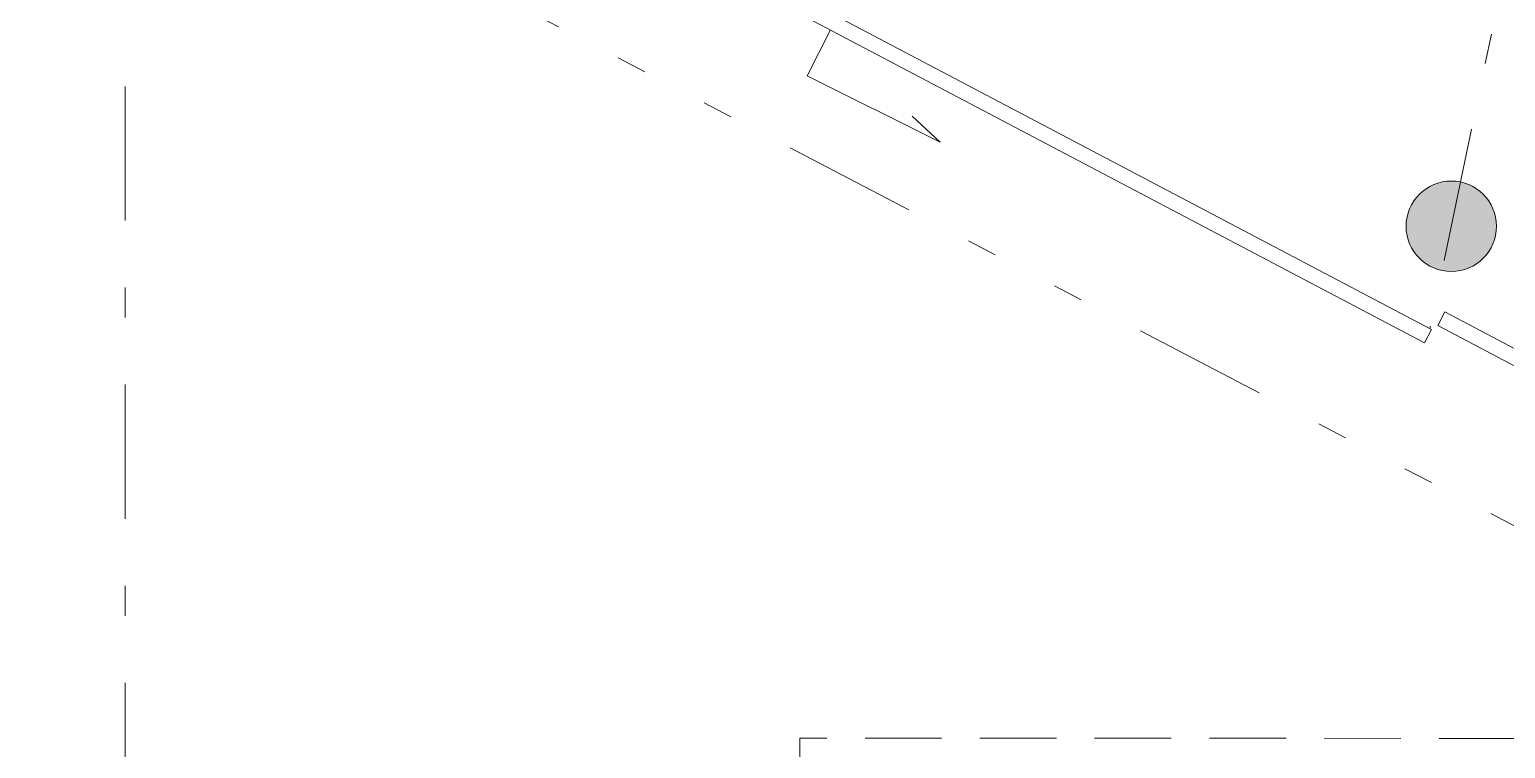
# Model space of a CAD drawing. Header units: metres. Extents: x -45 to 1930, y -347 to 488.
# Drawn here: x 29.253 to 34.151, y -30.625 to -28.241 of the extents above; entities that cross this region are included whole.
import ezdxf

# ---------------------------------------------------------------- set-up
doc = ezdxf.new("R2010")
doc.units = ezdxf.units.M
for name, pattern in [('GETRENNT', [31.75, 12.7, -6.35, 0, -6.35, 0, -6.35]), ('ČERCHOVANÁ', [25.4, 12.7, -6.35, 0, -6.35]), ('ČÁRKOVANÁ', [19.05, 12.7, -6.35])]:
    doc.linetypes.add(name, pattern=pattern)
for name, color, linetype in [('OSA', 7, 'ČERCHOVANÁ'), ('SRAFY', 3, 'Continuous'), ('srafy sklo', 252, 'Continuous'), ('zariz.predmety', 203, 'Continuous'), ('ZDIVO', 1, 'Continuous')]:
    doc.layers.add(name, color=color, linetype=linetype)

msp = doc.modelspace()

# ---------------------------------------------------------------- hatches: boundary and pattern name
at = {"layer": 'SRAFY', "linetype": 'Continuous', "lineweight": 0}
h = msp.add_hatch(color=256, dxfattribs=at)
edge = h.paths.add_edge_path()
edge.add_arc((33.971167, -28.893315), 0.15, 0, 360)

# ---------------------------------------------------------------- linework, layer by layer
at = {"layer": 'OSA', "color": 253, "lineweight": 0, "ltscale": 0.035}
for p, q in [((29.570321, -5.682403), (29.570321, -30.705158)), ((35.250707, -22.762585), (33.900389, -29.232436))]:
    msp.add_line(p, q, dxfattribs=at)
at = {"layer": 'srafy sklo', "linetype": 'Continuous', "lineweight": 0}
for p, q in [((31.910753, -28.241735), (31.834354, -28.394855)), ((31.834354, -28.394855), (32.274639, -28.614535)), ((32.274639, -28.614535), (32.181877, -28.528448))]:
    msp.add_line(p, q, dxfattribs=at)
for points in [[(29.470321, -26.957283), (33.882598, -29.280037), (33.904921, -29.235297), (29.492644, -26.912543)], [(33.926973, -29.221786), (38.381514, -31.572602), (38.403837, -31.527862), (33.949296, -29.177046)]]:
    msp.add_lwpolyline(points, close=True, dxfattribs=at)
at = {"layer": 'zariz.predmety', "linetype": 'ČÁRKOVANÁ', "lineweight": 0, "ltscale": 0.02, "flags": 128}
msp.add_lwpolyline([(35.250707, -25.857673), (35.251019, -24.961687), (38.721019, -24.962897), (38.669436, -29.502879), (37.079436, -29.502325), (37.078512, -32.152325), (31.808512, -32.150487), (31.809056, -30.590487), (33.529016, -30.591087), (35.249056, -30.591687), (35.249624, -28.961687), (35.250654, -26.007673)], dxfattribs=at)
at = {"layer": 'ZDIVO', "linetype": 'GETRENNT', "lineweight": 0, "ltscale": 0.035, "flags": 128}
msp.add_lwpolyline([(39.670321, -8.765784), (39.670321, -32.244017), (39.819801, -32.32202), (39.819801, -32.829606), (28.870321, -27.115784), (28.870321, -8.765784), (39.670321, -8.765784)], dxfattribs=at)
at = {"layer": 'ZDIVO', "linetype": 'Continuous', "lineweight": 0}
msp.add_circle((33.971167, -28.893315), 0.15, dxfattribs=at)

doc.saveas('drawing.dxf')
